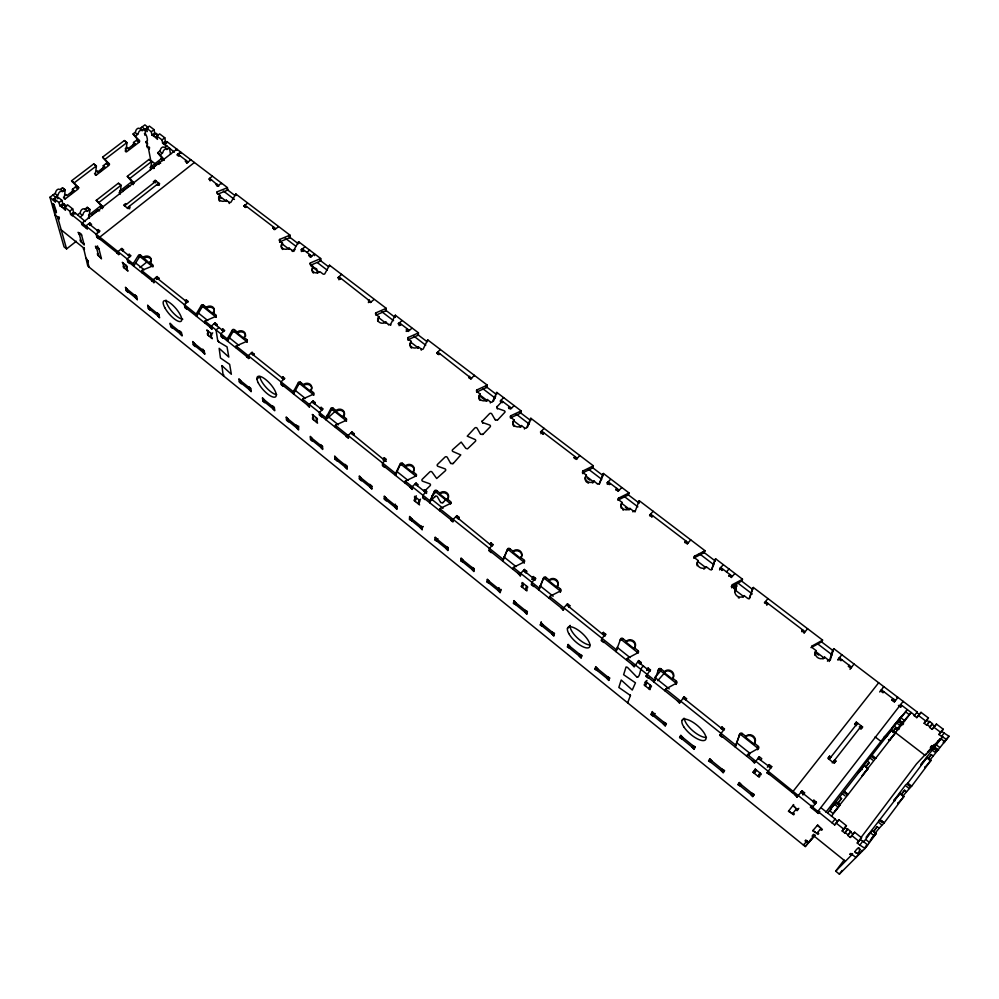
<?xml version="1.0" encoding="UTF-8"?>
<svg xmlns="http://www.w3.org/2000/svg" width="999" height="999" viewBox="0 0 999 999"><rect width="100%" height="100%" fill="white"/><g stroke="black" fill="none" stroke-linecap="round" stroke-linejoin="round"><path stroke-width="1.5" d="M386.176 308.291A1.336 1.099 1.5 0 1 385.876 308.491L375.849 312.874L375.936 315.197L385.851 310.764A1.324 1.099 1.5 0 0 386.151 310.564L386.176 308.291L329.57 265.247A1.311 1.074 -0.7 0 0 329.345 265.509L324.762 273.876A1.324 1.074 -1 0 1 322.889 273.926L320.005 271.728A4.62 3.746 -1.3 0 1 313.474 271.915A4.62 3.746 -1.3 0 1 313.311 266.608L310.439 264.423A1.324 1.074 -1.4 0 1 310.402 262.912L320.392 258.691A1.311 1.061 -1 0 0 320.679 258.504L298.664 241.758A1.311 1.049 -1.7 0 0 298.439 242.008L293.793 250.237A1.311 1.061 -2 0 1 291.933 250.287L289.098 248.114A4.595 3.684 -2.3 0 1 282.605 248.301A4.595 3.684 -2.3 0 1 282.492 243.082L279.67 240.921A1.311 1.049 -2.4 0 1 279.645 239.435L289.623 235.289A1.311 1.049 -2 0 0 289.922 235.102L235.926 194.056A1.299 1.011 -3.5 0 0 235.702 194.293L230.919 202.248A1.299 1.024 -3.8 0 1 229.096 202.285L226.348 200.187A4.533 3.559 -4 0 1 219.93 200.349A4.533 3.559 -4 0 1 219.955 195.305L217.22 193.219A1.299 1.011 -4.1 0 1 217.22 191.783L227.16 187.8M377.809 321.416A4.683 3.884 1.3 0 1 378.896 317.832L378.896 316.708L375.936 314.448A1.336 1.111 1.1 0 1 375.849 312.874M384.59 466.683L384.578 467.357L382.505 465.696L382.53 462.974L386.326 459.353L384.24 457.692L383.279 460.302M384.24 457.692L384.215 459.74L386.301 461.401M385.851 310.764L385.864 308.866M378.896 316.708A4.683 3.884 1.3 0 0 379.195 322.202A4.683 3.884 1.3 0 0 385.814 321.99L385.801 323.127L378.896 317.832M385.364 460.939L350.961 432.804M386.313 500.224L386.313 500.861L384.303 499.238L384.34 496.078L386.338 498.339M388.786 325.012L385.814 321.99M390.671 325.337L390.684 324.575M144.518 133.541C146.541 132.705 148.801 143.219 146.341 141.321M395.092 317.42L395.129 315.522A1.336 1.111 2 0 1 395.342 315.259L418.444 332.829L418.344 335.065A1.336 1.111 2.9 0 1 418.057 335.277L408.042 339.735M395.329 316.021L395.342 315.259M480.569 434.34L477.072 428.171A1.386 1.199 6.3 0 0 474.862 427.972L467.232 436.163L474.9 439.435A1.399 1.211 6.3 0 1 475.387 441.346L467.507 448.876L465.796 448.351L461.176 442.07L452.609 449.675A1.399 1.211 5.1 0 0 453.084 451.598L460.789 454.907L452.984 463.773M398.289 323.876L401.873 320.691M394.867 507.13L396.865 509.378L396.94 506.243L394.917 504.62L395.379 504.17M394.905 505.244L394.917 504.62M405.557 465.809L405.519 466.833L412.862 472.664L412.899 471.653A4.933 4.321 2.2 0 0 412.525 465.546A4.933 4.321 2.2 0 0 405.557 465.809L402.41 463.311A1.411 1.236 1.7 0 0 400.424 463.386L395.766 473.064A1.411 1.236 1.2 0 1 395.529 473.364L395.479 475.387A1.411 1.236 1.2 0 0 395.716 475.099L400.412 463.898M399.125 325.686L399.2 322.689L409.165 330.269M395.729 474.587L395.766 473.064M400.287 325.387L401.173 324.575M406.206 331.443L407.167 328.746L407.093 330.994M402.372 464.847L402.41 463.311M408.079 338.624L408.116 337.512L418.144 333.029A1.336 1.124 2.9 0 0 418.444 332.829M408.254 331.468L411.825 328.259M408.179 340.209L408.204 339.473M412.899 471.653L416.059 474.163A1.411 1.236 2.6 0 1 416.171 475.911L405.606 480.931A1.424 1.249 2 0 0 405.282 481.156L405.219 483.166A1.411 1.249 2 0 1 405.532 482.942L405.582 481.431M409.99 345.342A4.72 3.946 2.8 0 1 411.176 342.507L411.226 341.396L408.216 339.098A1.349 1.124 2.5 0 1 408.116 337.512M412.599 488.923L412.137 489.385L410.052 487.037M418.057 335.277L418.131 333.404M417.582 348.364A4.72 3.946 2.8 0 0 418.206 347.877L418.256 346.765A4.72 3.946 2.8 0 1 411.588 346.978A4.72 3.946 2.8 0 1 411.226 341.396M412.137 489.385L412.25 486.713L416.034 483.029L418.144 484.715L417.195 485.639M411.551 520.591L409.49 519.58L409.627 516.471L411.638 518.743M412.038 520.991L412.125 519.13M421.228 350.187L421.278 349.076L418.256 346.765M418.581 502.747L419.555 504.882L414.335 500.699L414.398 499.4L415.434 500.237M415.522 498.489L414.535 496.341L419.792 500.549L419.717 501.848L418.668 501.011L420.542 499.175M416.034 474.675L415.959 476.186L402.347 465.359A1.411 1.224 1.7 0 0 400.362 465.434M415.934 485.039L416.034 483.029M415.372 501.535L415.584 497.177M418.506 504.045L418.743 499.7M427.485 341.296L427.759 339.91L487.187 385.09L486.925 387.25A1.361 1.161 6.6 0 1 486.638 387.462L476.598 392.108M420.204 527.584L422.202 529.845L422.377 526.76L420.304 525.736M424.85 498.863L424.812 499.525L422.689 497.827L422.839 495.179L426.623 491.471L424.5 489.785L423.551 490.709M424.375 491.783L424.5 489.785M425.199 492.432L425.312 490.434L430.132 485.701A1.411 1.249 3.6 0 0 429.67 483.741L422.702 481.243A1.411 1.249 3.2 0 1 422.24 479.283L429.82 471.89A1.411 1.236 3.7 0 1 432.067 472.09L436.688 478.521L445.392 470.741A1.411 1.236 4.6 0 0 444.917 468.806L437.974 466.333A1.411 1.224 4.2 0 1 437.512 464.398L445.005 457.092A1.399 1.224 4.6 0 1 447.252 457.292L450.749 463.573M426.498 493.469L426.623 491.471M436.725 353.159L440.322 349.463M437.512 354.17L437.649 351.96L471.603 378.596M438.761 354.707L439.647 353.871M439.872 493.094L439.797 494.093L447.252 500.024L447.34 499.038A4.97 4.396 4.6 0 0 446.878 492.819A4.97 4.396 4.6 0 0 439.872 493.094L436.675 490.559A1.424 1.249 4 0 0 434.677 490.634L430.094 500.487A1.424 1.261 3.6 0 1 429.87 500.786L429.732 502.772A1.424 1.261 3.6 0 0 429.957 502.472L434.64 491.133M429.995 501.973L430.094 500.487M435.127 496.74L435.152 496.428A1.361 1.199 4.1 0 1 437.312 496.628L440.684 502.584M436.563 492.057L436.675 490.559M437.087 541.221L434.99 540.172L435.227 537.125L437.237 539.398L437.912 538.711M447.34 499.038L450.549 501.585A1.424 1.261 5.1 0 1 450.686 503.371L440.097 508.479A1.424 1.274 4.5 0 0 439.785 508.716L439.635 510.676A1.424 1.261 4.5 0 1 439.947 510.452L440.059 508.978M442.857 502.772L446.503 498.876M445.854 548.289L447.864 550.561L448.139 547.539L446.016 546.478M450.686 503.371L450.636 503.858A1.424 1.261 5.1 0 0 450.362 503.558L450.499 502.085M456.918 515.634L456.718 517.582L458.878 519.305L459.078 517.345L456.918 515.634L453.159 519.393L452.909 521.99L450.761 520.279L451.523 518.918M468.693 377.51L469.617 376.298L469.405 378.471M470.741 379.083L474.338 375.324L474.263 376.049M458.104 518.618L459.078 517.345M476.648 391.571L476.823 389.96L486.888 385.302A1.361 1.161 6.5 0 0 487.187 385.09M479.982 400.412A4.795 4.083 6.5 0 1 479.957 395.055L480.082 393.981L476.973 391.608A1.374 1.161 6.2 0 1 476.823 389.96M462.962 562.1L460.814 561.013L461.138 558.029L463.161 560.314M223.901 375.025L223.214 375.624L221.878 365.609L231.356 374.263L229.658 364.373L220.442 357.979L219.156 348.314L228.808 357.093L227.048 346.865L218.744 341.908L217.682 340.422L216.034 329.957L218.931 327.485M482.23 421.253L489.535 413.661A1.374 1.186 7 0 1 491.745 413.861L495.242 419.98M486.638 387.462L486.825 385.839M482.717 423.139L482.779 422.602A1.386 1.186 6.7 0 1 482.292 420.729M482.792 434.54L490.134 426.885A1.386 1.186 7 0 0 489.635 425.012L482.779 422.602M486.201 401.336A4.795 4.083 6.5 0 0 487.225 400.599L487.35 399.538A4.795 4.083 6.5 0 1 480.594 399.775A4.795 4.083 6.5 0 1 480.082 393.981M490.334 402.984L490.472 401.923L487.35 399.538M471.828 569.255L473.838 571.54L474.225 568.581L472.052 567.482M496.391 394.305L496.603 392.694A1.374 1.161 7.2 0 1 496.815 392.42L521.078 410.864L520.741 412.987A1.374 1.174 8.6 0 1 520.454 413.199L510.402 417.932M496.603 394.031L496.815 392.42M496.815 407.03L501.436 402.073M497.315 408.891L496.89 406.506M497.44 420.179L504.994 412.125A1.374 1.174 7.7 0 0 504.208 410.739L497.39 408.354M221.678 365.871L222.49 365.934M121.141 185.477L119.917 194.118A1.274 0.699 -52 0 0 120.055 194.368M133.754 134.628L139.648 140.859A1.249 0.699 -53.5 0 1 138.886 142.395L126.885 151.598A1.261 0.712 -53.1 0 1 125.787 151.486L127.01 142.795M509.09 408.716L509.403 406.593L508.516 407.467L510.614 409.066L514.148 405.594M489.972 544.043L490.946 542.757L493.094 544.83M490.671 544.667L490.946 542.757M510.477 417.407L510.714 415.821L520.779 411.076A1.374 1.174 8.6 0 0 521.078 410.864M493.144 544.505L489.398 548.351L489.035 550.874L491.221 552.622L491.308 551.997M492.107 546.103L455.981 516.57M489.148 583.241L486.95 582.117L487.387 579.195L489.41 581.493M513.973 426.423A4.833 4.146 8.6 0 1 513.873 420.966L514.035 419.917L510.876 417.507A1.374 1.186 8.2 0 1 510.714 415.821M150.325 170.404L151.673 161.751L149.688 160.215M520.454 413.199L520.704 411.613M521.341 426.086L521.428 425.562A4.833 4.146 8.6 0 1 514.622 425.811A4.833 4.146 8.6 0 1 514.035 419.917M524.425 429.033L524.6 427.984L521.428 425.562M513.049 551.286L512.887 552.222L520.604 558.366L520.791 557.43A5.07 4.545 10.9 0 0 520.167 550.986A5.07 4.545 10.9 0 0 513.049 551.286L509.74 548.651A1.449 1.299 10.2 0 0 507.717 548.738L503.321 558.978A1.449 1.299 9.8 0 1 503.096 559.29L502.784 561.163A1.449 1.299 9.8 0 0 503.009 560.851L507.654 549.05M498.126 590.484L500.149 592.782L501.086 589.41M498.414 588.748L498.963 587.699M503.059 560.539L503.321 558.978M530.394 420.167L530.656 418.593A1.386 1.186 9.4 0 1 530.869 418.306L593.319 465.784L592.807 467.819A1.399 1.211 13.6 0 1 592.519 468.044L582.442 472.977M530.869 418.306L530.506 420.417A1.374 1.174 9.4 0 0 530.307 420.691M509.478 550.237L509.74 548.651M520.791 557.43L524.113 560.077A1.449 1.299 11.6 0 1 524.288 561.925L513.686 567.257A1.449 1.311 11.1 0 0 513.374 567.494L513.036 569.355A1.449 1.311 11.1 0 1 513.349 569.118L513.623 567.569M540.484 432.217L544.068 428.346M540.921 433.766L541.433 430.981L577.185 458.216L577.035 458.891M542.607 433.828L543.556 432.604L543.231 434.34M518.131 573.438L520.229 575.824L520.704 575.337M520.229 575.824L520.704 573.364L524.425 569.455L526.648 571.228L526.286 573.076L524.063 571.303L524.425 569.455M524.263 562.849A1.449 1.299 11.6 0 0 523.751 561.95L524.05 560.389M515.671 604.645L513.424 603.496L513.961 600.636L515.996 602.934M524.113 562.862L524.288 561.925M525.998 588.848L527.097 589.735L526.86 590.933L521.353 586.525L521.59 585.327L522.689 586.201M522.452 587.4L523.239 583.391M525.661 572.514L526.648 571.228M525.761 590.047L526.56 586.051M524.762 611.987L526.785 614.285L527.385 611.463L525.112 610.289M532.105 579.083L533.341 576.56L535.576 578.346L535.189 580.182L532.966 578.409L533.341 576.56M534.053 586.013L533.591 586.5L531.356 584.715L531.868 582.28L535.576 578.346M549.188 580.019L548.975 580.931L556.843 587.187L557.055 586.276A5.12 4.62 14.6 0 0 556.356 579.707A5.12 4.62 14.6 0 0 549.188 580.019L545.829 577.347A1.461 1.311 13.8 0 0 543.781 577.434L539.485 587.862A1.461 1.324 13.6 0 1 539.26 588.186L538.861 590.009A1.461 1.324 13.6 0 0 539.085 589.685L543.718 577.734M539.148 589.385L539.485 587.862M545.479 578.871L545.829 577.347M574.075 457.804L575.024 456.568L574.562 458.603M576.236 459.453L579.807 455.519L579.645 456.206M541.333 621.865L540.234 625.149L542.532 626.336M542.919 624.662L540.884 622.352M557.055 586.276L560.439 588.96A1.461 1.324 15.3 0 1 560.651 590.846L550.024 596.291A1.474 1.336 15 0 0 549.712 596.54L549.288 598.339A1.461 1.324 15 0 1 549.6 598.089L549.949 596.59M582.517 472.639L582.929 470.954L593.019 466.009A1.399 1.211 13.6 0 0 593.319 465.784M582.892 473.701L583.054 473.026M585.314 480.182A4.933 4.283 13.8 0 1 586.163 476.198L586.401 475.187L583.141 472.689A1.411 1.224 13.3 0 1 582.929 470.954M560.514 591.708A1.461 1.324 15.4 0 0 559.989 590.784L560.364 589.26M560.277 592.357L560.651 590.846M592.519 468.044L592.931 466.346M551.735 633.766L553.771 636.076L554.47 633.316L552.147 632.105M854.857 851.697C859.689 858.428 862.649 840.409 854.857 851.697L856.78 853.246M563.661 609.677L563.199 610.177L561.076 607.767M586.401 475.187A4.933 4.283 13.8 0 0 587.162 481.306A4.933 4.283 13.8 0 0 594.055 481.031L593.793 482.03L586.163 476.198M563.199 610.177L563.811 607.792L567.507 603.796L569.78 605.606L569.305 607.392M597.252 483.866L594.055 481.031M567.032 605.594L567.507 603.796M617.994 500.124L628.071 495.092A1.411 1.224 16.3 0 0 628.359 494.867L628.958 492.894L603.446 473.489A1.411 1.224 14.5 0 0 603.234 473.776L602.797 475.462A1.411 1.211 14.5 0 0 602.709 475.799L599.275 484.253M602.996 475.162L603.446 473.489M568.781 606.905L569.78 605.606M607.105 482.967L610.564 479.383M607.342 484.378L608.066 481.718L619.068 490.097M609.303 484.64L610.164 483.728M569.73 648.289L567.395 647.065L568.144 644.343L570.192 646.665M615.896 489.672L616.858 488.424L616.296 490.409M618.106 491.346L621.553 487.749M618.081 499.8L618.556 498.164L628.658 493.119A1.424 1.224 16.3 0 0 628.958 492.894M620.791 505.706A4.983 4.346 16.6 0 1 621.828 503.446L622.115 502.46L618.793 499.925A1.424 1.236 16.1 0 1 618.556 498.164M579.058 655.819L581.093 658.141L581.905 655.444L579.545 654.208M628.071 495.092L628.571 493.444M829.232 661.5L832.504 650.674A1.523 1.311 31.9 0 1 832.691 650.349L833.815 648.651L917.157 712.012L914.26 715.734L916.782 717.644L921.041 712.362L928.421 717.969L924.137 723.251L926.66 725.174L929.569 721.453L932.504 723.688L929.594 727.409L932.129 729.345L936.45 724.063L943.256 729.245L938.923 734.515L946.627 739.51L943.556 742.732M628.97 509.927A4.983 4.346 16.6 0 0 629.595 509.378L629.894 508.404A4.983 4.346 16.6 0 1 622.951 508.691A4.983 4.346 16.6 0 1 622.115 502.46M632.929 511.925L633.229 510.951L629.894 508.404M634.914 511.85L635.114 511.201M693.793 558.041L703.883 552.797A1.449 1.261 22.3 0 0 704.183 552.559L704.969 550.686L639.248 500.711L638.536 502.659A1.424 1.236 17.3 0 0 638.436 502.984M938.073 741.083L940.096 738.81M602.372 633.703L603.384 632.404L605.694 634.24L605.119 635.976L602.822 634.14L603.384 632.404M604.033 641.945L603.571 642.457L601.273 640.621L602.01 638.324L605.694 634.24M739.822 733.953L735.401 746.603A1.573 1.411 35.4 0 1 735.189 746.952L740.059 733.566A1.573 1.399 34.7 0 1 742.17 733.466L745.853 736.388A5.507 4.92 35.4 0 1 753.271 736.013A5.507 4.92 35.4 0 1 754.47 743.244L753.995 743.993L745.391 737.15L745.853 736.388M604.582 635.839L566.583 604.795M597.277 670.541L594.892 669.28L595.766 666.62L597.814 668.943M649.575 515.322L653.134 511.276M649.899 516.008L650.549 514.073L688.186 542.719L687.936 543.356M651.81 517.032L652.684 516.096M749.163 598.701L752.235 589.585A1.474 1.286 26.2 0 1 752.422 589.273L753.333 587.462L822.577 640.109L821.49 641.82A1.511 1.311 31 0 1 821.203 642.07L811.088 647.652M753.333 587.462A1.486 1.286 26.2 0 0 753.146 587.774L749.625 598.214A1.486 1.299 26.4 0 1 747.602 598.301L744.08 595.616A5.182 4.52 25.8 0 1 737 595.941A5.182 4.52 25.8 0 1 735.901 589.36L732.392 586.688A1.474 1.286 25.2 0 1 732.08 584.815L742.207 579.457A1.474 1.274 25.2 0 0 742.494 579.22L715.621 558.791A1.461 1.274 23.3 0 0 715.434 559.103L711.8 569.343A1.461 1.274 23.4 0 1 709.789 569.43L706.33 566.783A5.12 4.471 22.8 0 1 699.3 567.095A5.12 4.471 22.8 0 1 698.289 560.639L694.842 558.004A1.461 1.274 22.2 0 1 694.555 556.168L704.67 550.924A1.449 1.261 22.3 0 0 704.969 550.686M616.171 650.948L616.67 649.525A1.498 1.361 22.5 0 1 616.458 649.862L615.859 651.56A1.498 1.361 22.6 0 0 616.071 651.223L620.766 638.673A1.498 1.361 22.4 0 1 622.839 638.573L626.323 641.346A5.245 4.758 23.2 0 1 633.591 641.008A5.245 4.758 23.2 0 1 634.477 647.839L634.165 648.688L626.011 642.207L626.323 641.346M606.73 678.171L608.778 680.481L609.702 677.871L607.28 676.598M620.666 638.96L620.154 640.396A1.498 1.349 22.4 0 1 622.227 640.297L637.337 652.322A1.498 1.361 24.1 0 1 637.899 653.284M622.327 640.009L622.839 638.573M712.811 566.058L711.675 569.642M713.711 563.511L714.622 560.963A1.461 1.261 23.3 0 1 714.809 560.651L715.621 558.791M626.673 660.202L627.297 658.516A1.511 1.374 24 0 1 627.609 658.254L638.249 652.584A1.511 1.361 24.1 0 0 637.986 650.624L634.477 647.839M626.985 659.939L627.497 658.541M632.042 664.497L634.165 666.92L638.686 660.551L641.033 662.424L640.371 664.098L638.036 662.225L638.686 660.551M637.337 652.322L637.874 650.898M635.089 511.588L639.048 501.011A1.424 1.236 17.3 0 1 639.248 500.711M684.927 542.257L685.901 540.996L685.164 542.882M640.009 663.736L641.033 662.424M687.2 543.993L690.746 539.872M627.634 702.834L630.444 695.479L618.843 687.449L621.191 680.007L632.267 690.047L635.464 682.829L623.613 674.7L626.061 666.97L627.422 667.344L636.475 676.685C640.834 678.771 639.16 667.195 643.643 666.271M603.234 473.776L599.313 483.466A1.411 1.224 14.4 0 1 597.34 483.541M646.615 670.479L648.089 668.044L650.449 669.929L649.887 671.316M647.414 669.717L648.089 668.044M693.918 557.729L694.555 556.168M648.713 677.672L648.264 678.184L645.903 676.311L650.449 669.929M646.353 683.416L645.192 682.479L645.629 681.405L651.485 686.088L651.036 687.162L649.862 686.226M645.317 685.926L646.803 682.342M697.202 565.784A5.107 4.458 22.8 0 1 697.901 561.563L698.289 560.639M703.883 552.797L704.545 551.236M648.813 688.723L650.312 685.152M658.691 669.218L658.104 670.604A1.511 1.374 26.7 0 1 660.189 670.491L675.561 682.729A1.523 1.374 28.4 0 1 676.136 683.703M654.245 681.368L654.82 679.994A1.523 1.386 26.9 0 1 654.607 680.344L653.92 681.98A1.523 1.386 27 0 0 654.12 681.643L658.803 668.93A1.523 1.374 26.6 0 1 660.888 668.831L664.447 671.653A5.32 4.808 27.4 0 1 671.753 671.303A5.32 4.808 27.4 0 1 672.739 678.259L672.377 679.083L664.085 672.489L664.447 671.653M660.302 670.217L660.888 668.831M706.33 566.783L705.943 567.707L697.901 561.563M530.656 418.593L526.548 427.909A1.386 1.186 9.1 0 1 524.6 427.984M527.372 427.347L529.72 422.028M653.683 715.883L653.246 716.395L650.973 714.56L652.522 711.538M654.807 713.386L654.145 714.397L654.807 713.636M672.739 678.259L676.311 681.093A1.523 1.374 28.3 0 1 676.598 683.091L665.946 688.885A1.523 1.386 28.4 0 0 665.634 689.148L664.909 690.771A1.523 1.386 28.5 0 1 665.222 690.509L665.834 689.16M719.692 568.743L723.076 564.947M719.58 569.929L720.679 567.469L732.267 576.298M722.002 570.504L722.851 569.542M675.561 682.729L676.186 681.368M496.603 392.694L492.407 401.848A1.374 1.174 7 0 1 490.472 401.923M493.331 401.373L495.729 396.153M675.973 684.452L676.598 683.091M728.958 575.799L729.944 574.525L729.095 576.361M731.28 577.572L734.64 573.751M663.174 723.726L665.222 726.061L666.395 723.601L663.86 722.24M685.764 700.299L686.538 698.701L684.14 696.79L679.495 703.159L677.359 700.724M731.817 587.899L732.255 586.987M752.259 594.005L737.437 582.717L734.165 588.673L736.688 585.776M684.14 696.79L683.366 698.401L683.965 698.875M734.652 591.745A5.182 4.52 25.8 0 1 735.464 590.272L735.901 589.36M731.218 586.638L741.32 581.281L742.057 579.757M742.494 579.22L741.608 581.043A1.474 1.274 25.2 0 1 741.32 581.281M685.501 700.024L686.538 698.701M743.031 597.09A5.182 4.52 25.8 0 0 743.643 596.515L744.08 595.616M753.146 587.774L752.384 589.285L741.208 580.731M682.117 739.023L679.57 737.649L680.806 735.214L682.866 737.574M395.129 315.522L390.684 324.2A1.336 1.111 1.6 0 1 388.798 324.263M331.056 408.541L331.131 410.327L326.311 419.63A1.386 1.186 -2.5 0 1 326.086 419.917L325.974 417.794A1.399 1.199 -2.4 0 0 326.211 417.507L331.031 408.191A1.386 1.186 -2 0 1 332.992 408.116L336.026 410.527A4.87 4.171 -1.6 0 1 342.907 410.289A4.87 4.171 -1.6 0 1 343.132 416.171L343.169 417.232L336.076 411.6L336.026 410.527M764.435 602.834L767.969 598.576M298.501 382.654L298.651 384.465L293.756 393.606A1.386 1.174 -3.8 0 1 293.531 393.881L293.344 391.72A1.386 1.174 -3.8 0 0 293.569 391.433L298.476 382.292A1.374 1.161 -3.3 0 1 300.424 382.217L303.409 384.59A4.833 4.096 -3 0 1 310.239 384.365A4.833 4.096 -3 0 1 310.389 390.147L310.464 391.233L303.496 385.689L303.409 384.59M766.795 604.632L767.794 603.346L766.845 605.119M691.945 746.952L694.005 749.312L695.304 746.915L692.719 745.516M720.966 728.321L722.002 726.985L724.45 728.92L723.713 730.207M722.002 726.985L721.128 728.521L721.74 729.008M232.517 330.145L232.779 332.03L227.747 340.846A1.361 1.124 -6 0 1 227.51 341.109L227.185 338.861A1.361 1.124 -6 0 0 227.422 338.599L232.467 329.77A1.361 1.124 -5.5 0 1 234.39 329.707L237.275 332.005A4.77 3.946 -5.3 0 1 244.006 331.805A4.77 3.946 -5.3 0 1 244.031 337.375L244.181 338.511L237.425 333.142L237.275 332.005M722.564 736.7L722.115 737.25L719.68 735.301L724.45 728.92M711.151 762.462L708.541 761.038L709.902 758.691L711.975 761.051M201.536 305.507L201.86 307.417L196.753 316.071A1.361 1.111 -6.8 0 1 196.516 316.333L196.129 314.048A1.361 1.111 -6.8 0 0 196.366 313.786L201.473 305.12A1.349 1.099 -6.4 0 1 203.384 305.057L206.231 307.317A4.745 3.871 -6.2 0 1 212.912 307.118A4.745 3.871 -6.2 0 1 212.874 312.612L213.049 313.748L206.418 308.466L206.231 307.317M801.673 631.206L802.684 629.907L801.648 631.643M741.483 734.615L742.17 733.466M804.07 633.041L807.592 628.721M721.103 770.504L723.176 772.851L724.6 770.541L721.952 769.105M138.724 255.694L139.111 257.467L133.891 265.821A1.336 1.061 -8.2 0 1 133.654 266.071L133.117 263.724A1.349 1.074 -8.1 0 0 133.354 263.461L138.599 255.107A1.336 1.061 -7.8 0 1 140.484 255.045L149.912 263.536A4.683 3.734 -7.6 0 0 150.087 258.242A4.683 3.734 -7.6 0 0 143.494 258.416M811.363 647.227L812.162 645.953L822.289 640.359A1.523 1.311 31 0 0 822.577 640.109M847.164 793.718L844.292 791.445L848.151 794.442L868.094 768.493L864.285 765.521L830.519 808.865L836.3 801.835L840.134 804.869L831.493 816.108M747.627 754.682L746.603 756.081A1.573 1.411 36.6 0 1 746.915 755.806L749.575 754.295M821.203 642.07L822.015 640.784M814.859 655.332A5.345 4.62 31.8 0 1 815.621 651.51L816.158 650.661L812.537 647.889A1.523 1.311 31.2 0 1 812.162 645.953M757.816 748.701A1.573 1.411 36.2 0 0 757.205 747.689L757.929 746.565M758.278 748.638L758.516 748.263A1.573 1.411 36.1 0 0 758.179 746.178L754.47 743.244M752.284 760.614L754.432 763.086L759.29 756.705L761.775 758.691L760.888 759.789M823.101 658.865A5.345 4.62 31.8 0 0 824.1 657.991L824.65 657.142L828.296 659.939A1.536 1.324 32.2 0 0 830.344 659.839L833.628 648.988A1.523 1.311 31.9 0 1 833.815 648.651M758.079 758.303L770.841 767.731M759.29 756.705L758.316 758.191L759.964 759.502M740.571 786.213L737.899 784.752L739.385 782.479L741.47 784.852M758.566 775.274L759.789 776.26L759.153 777.197L753.034 772.302L753.671 771.34L754.894 772.327M827.459 661.188L828.296 659.939M754.257 773.276L756.38 770.092M757.916 776.223L760.077 773.051M767.344 767.207L769.23 764.635L771.727 766.62L770.716 768.081M750.661 794.355L752.734 796.715L754.282 794.492L751.585 793.019M769.655 774.5L766.832 772.989L771.727 766.62M850.012 669.342L851.573 667.132L839.347 657.829L837.836 660.064L839.872 657.454M873.638 835.189L874.113 834.527M898.188 802.871L897.726 803.533L903.945 796.49L900.074 793.468L893.855 800.624L905.556 784.977L907.879 783.079L927.147 757.429L930.981 760.389L911.712 786.113L907.779 783.166M925.111 766.957L924.637 767.669L930.981 760.389M938.923 734.515L941.358 731.28L949.05 736.263L929.37 760.788M844.055 860.077L835.688 871.178L839.372 874.15L865.034 848.438L876.21 833.503L872.327 830.419L863.748 841.832M864.797 847.801L866.52 845.791L865.646 846.952M943.58 742.931L944.392 741.857M881.205 820.616L884.215 822.826L903.945 796.49M852.584 853.596L851.298 855.306L850.024 854.295L850.461 853.72M935.052 744.18L931.855 748.426L938.136 740.883M934.003 746.141L934.802 745.079M820.841 807.617L835.127 819.005L832.092 822.889L834.664 824.949L838.898 819.704L846.428 825.711L842.169 830.943L844.742 833.004L847.776 829.095L850.773 831.493L847.739 835.389L850.311 837.449L854.607 832.229L861.55 837.761L857.242 842.994L859.839 845.067L862.874 841.146L867.644 844.954L864.597 848.001M941.47 736.45L944.38 732.717M935.988 744.879L935.738 744.093L942.794 736.588L920.853 764.647L927.147 757.429M938.823 741.021L940.446 738.873M839.372 874.15L842.157 870.454M872.289 830.456L866.195 837.424L900.074 793.468M873.813 831.305L877.234 826.747L879.157 828.271L884.115 822.914M901.285 794.68L904.632 790.234L906.543 791.72L911.637 786.163M928.096 758.953L931.355 754.607L933.266 756.068M858.516 854.108L855.943 857.554L850.848 853.458L850.024 854.295M859.34 853.283L860.201 852.135M861.288 851.323L862.149 850.174M871.453 838.561L873.163 836.263M860.763 837.899L916.47 763.935L924.724 755.144M857.242 842.994L861.55 837.761M894.542 731.917L925.086 755.394L931.73 748.338L930.481 747.389L931.817 745.616M930.481 747.389L931.805 745.878M925.086 755.394L926.273 753.82M932.129 729.345L936.45 724.063M850.311 837.449L854.607 832.229M844.742 833.004L847.776 829.095M929.594 727.409L932.504 723.688M847.739 835.389L850.773 831.493M874.662 833.778L879.157 828.271M834.814 811.225L834.252 812L840.134 804.869M924.137 723.251L928.421 717.969M842.169 830.943L846.428 825.711M926.66 725.174L929.569 721.453M792.182 792.507L878.67 682.754M899.512 718.93L907.379 709.627L899.237 720.179L903.046 723.039L911.15 712.499L909.065 714.922M916.782 717.644L921.041 712.362M834.664 824.949L838.898 819.704M814.972 835.226L813.548 837.087L812.312 836.088L813.735 834.24M837.237 804.095L841.558 798.488L839.659 796.99M865.821 766.982L869.18 762.599L867.307 761.138L861.076 769.143L862.349 769.53M892.856 731.867L896.14 727.597L894.267 726.161L885.539 737.512L891.583 730.107L895.366 733.016L862.112 775.761L868.094 768.493M83.666 248.414L87.812 266.084L805.269 846.565L810.951 839.185M812.949 837.249L808.828 842.482L805.781 840.022L805.069 840.846L806.293 841.832L806.717 841.283M896.553 729.67L901.485 723.788L902.721 724.737L903.583 723.726M835.751 810.014L848.151 794.442M903.046 723.039L889.335 740.334L895.341 733.054M797.502 796.603L797.065 797.165L794.904 794.692M825.898 812.199L884.752 736.488M883.928 737.449L892.881 726.86M892.045 727.846L896.091 722.702M897.839 720.991L901.498 716.295L895.666 723.201M861.4 768.793L858.341 772.801L864.285 765.521M867.307 761.138L891.583 730.107M894.267 726.161L899.175 720.254M827.659 813.049L836.3 801.835M804.095 844.28L803.458 845.092L807.005 841.008M811.962 805.269L810.489 807.155L818.331 813.411L819.792 811.525M898.438 705.394L900.623 707.067L901.036 706.543M837.162 804.008L841.558 798.488M902.659 796.44L906.543 791.72M797.065 797.165L802.06 790.796L804.582 792.819L803.696 793.943M894.305 699.45L892.944 701.211L893.805 700.149L895.479 700.561L881.368 689.822L879.694 691.97M815.284 803.633L812.749 801.61L813.885 800.224L816.42 802.247L811.762 808.166M894.18 702.16L897.939 697.402L896.565 697.227M802.06 790.796L800.961 792.207L803.483 794.217M829.62 756.143L828.458 757.617L829.719 758.603L830.868 757.13L829.62 756.143L827.896 758.341L834.177 763.286L835.901 761.076L834.652 760.089L833.478 761.563L834.739 762.549L835.901 761.076M855.119 723.688L856.318 722.14L862.574 726.972L860.888 729.12L859.639 728.159M883.416 687.225L883.84 686.688L880.544 690.871L883.029 692.769L883.853 691.72M812.999 801.36L813.885 800.224M855.956 725.162L857.567 723.101L829.145 759.327M832.229 762.861L834.302 760.326M832.929 762.287L861.325 725.998L859.689 728.059M795.828 809.552L797.065 810.551L798.8 808.328M856.318 722.14L854.632 724.287L856.58 725.649M793.681 804.557L792.806 805.669L797.776 809.652L797.065 810.551M802.871 794.992L804.582 792.819M892.719 731.855L896.14 727.597M866.033 766.52L869.18 762.599M873.738 830.956L877.234 826.747M791.183 812.861L788.386 811.325L793.156 805.219L795.291 807.654M901.385 794.13L904.632 790.234M792.419 813.848L796.54 808.653M862.574 726.972L861.35 728.508L859.265 726.897M854.058 664.035L850.736 668.169L848.288 666.296L849.125 665.272M768.343 765.734L769.23 764.635M841.795 659.69L840.958 660.714L838.523 658.853L841.845 654.757M753.034 772.302L755.431 769.155M891.695 700.262L892.981 698.663L892.157 699.725L894.654 701.623M928.87 757.554L931.355 754.607M810.489 807.155L811.25 806.23L812.512 807.254M816.42 802.247L815.159 803.845L813.885 802.834M902.709 701.897L903.146 701.36L817.819 811.488L819.093 812.512L818.331 813.411M900.623 707.067L901.498 706.018L900.249 705.057L900.686 704.532L914.709 715.209L914.26 715.734M817.057 812.399L818.206 811.026M682.08 720.404L683.865 718.306M893.268 726.31L899.075 719.442M908.091 716.071L901.548 723.825M898.576 729.557L899.425 728.571L898.201 727.634M917.157 712.012L916.707 712.537L919.217 714.447M654.944 677.497L661.051 670.466M733.341 587.375L737.412 582.692M736.95 586.001L734.427 588.898L735.589 589.785L736.163 588.586L733.853 586.825M657.742 680.706L664.847 672.527M875.936 758.303L872.164 755.319M812.312 836.088L813.049 835.239L845.404 861.3M815.509 832.417L812.649 830.843L817.744 824.924L819.879 827.384M645.192 682.479L646.99 680.406M811.375 839.185L814.884 835.164M805.269 846.565L813.548 837.087M816.745 833.416L821.141 828.396M870.154 840.421L872.127 838.173M874.088 835.926L876.21 833.503M726.473 571.878L729.02 568.968M899.912 793.643L902.809 795.916M835.127 819.005L837.299 821.503M832.092 822.889L747.552 754.595A1.586 1.424 36.5 0 1 747.864 754.32L758.516 748.263M567.469 628.371L570.179 625.399A14.573 5.37 42.5 0 0 576.573 637.137A14.573 5.37 42.5 0 0 589.76 644.967M941.358 731.28L943.256 729.245M927.459 752.235L933.815 744.917M521.353 586.525L523.189 584.59M532.03 579.383L532.966 578.409M943.256 742.357L949.05 736.263M935.601 751.298L936.525 750.336M938.561 750.261L934.752 747.302M862.874 841.146L859.864 839.51M859.839 845.067L865.034 848.438M835.688 871.178L852.11 854.482M880.294 819.792L884.215 822.826M450.761 520.279L452.322 518.706M423.264 526.473L422.352 527.385L409.602 517.095M432.092 495.766L435.414 492.495M431.518 500.012L435.152 496.428M414.473 497.652L416.346 495.816M414.335 500.699L416.196 498.876M503.121 401.81L502.235 402.684L500.149 401.086L503.683 397.639M337.262 460.452L334.852 459.303L336.376 457.879M346.84 435.264L346.141 436.625L348.663 437.812M348.189 438.261L348.102 435.477L351.923 431.918L353.971 433.554L353.022 434.79M327.709 418.144L335.676 410.826M320.167 408.579L321.104 407.355L323.127 408.966L319.305 412.462L319.468 415.297L321.965 416.471M296.553 427.772L298.526 429.982L298.713 426.211M307.38 404.957L309.428 407.267L309.228 404.42L313.062 400.936L315.072 402.535L314.136 403.771M281.918 378.059L282.842 376.835L284.815 378.421L280.969 381.843L281.256 384.74L283.229 386.326L283.167 385.602M370.342 302.572L373.938 299.563M368.394 302.61L369.28 299.9L369.293 302.185M256.968 379.021L259.802 376.523A13.499 4.62 47.9 0 0 266.471 387.799A13.499 4.62 47.9 0 0 276.76 394.68M249.101 358.229L246.678 357.093L247.153 356.668M254.083 354.245L252.085 352.322L248.239 355.681L248.614 358.641M337.937 277.884L341.533 274.35M254.033 353.883L253.122 355.095M339.86 279.358L340.771 278.571M221.865 330.157L222.777 328.958L224.688 330.482L220.829 333.791L221.291 336.8L223.202 338.324L223.089 337.575M310.789 257.218L314.398 253.721L314.498 255.607M203.184 349.4L202.485 350L202.36 349.288L204.196 350.774L204.807 354.308L202.859 352.123M306.93 252.422L309.64 250.1M212.725 332.854L210.814 334.49L211.751 335.252L211.513 333.753L206.781 329.97L207.979 332.217M308.891 255.769L309.777 254.595L309.915 256.955M217.083 324.75L215.11 322.852L211.251 326.136L211.738 329.158L212.213 328.746M301.411 251.561L301.273 249.588L304.932 246.978M217.033 324.375L216.121 325.574M303.197 251.423L304.108 250.649M292.707 251.486L295.092 249.475M187.387 307.842L186.651 308.454L187.275 308.803M188.299 301.798L186.338 299.912L185.377 300.711L185.727 302.635M272.777 228.247L273.651 227.098L273.876 229.483M188.224 301.411L184.353 304.645L184.915 307.704L186.801 309.215M274.65 229.67L278.309 226.835M637.861 677.072L636.925 676.997M151.811 280.594L154.308 282.455M159.003 278.434L157.068 276.561L153.172 279.745L153.821 282.854M243.744 206.131L247.415 203.346M151.973 281.381L153.596 280.057M158.916 278.047L157.542 278.908L157.068 276.561M245.592 207.53L246.503 206.781M139.922 267.607L147.178 261.738M130.17 262.125L129.433 262.712L130.107 263.099M128.159 255.082L129.133 254.295L130.969 255.756L127.073 258.891L127.797 262.038L129.62 263.499M122.69 250.712L123.664 249.937L121.841 248.476L117.944 251.586L119.168 254.37M211.463 179.733L210.539 180.469L208.741 179.096L212.4 176.161M118.681 254.757L117.358 252.922M96.741 248.501L95.854 247.789L97.765 246.278M86.289 258.254L88.374 261.863L87.987 260.801M99.188 237.362L98.451 237.949L99.138 238.361M83.192 248.788L84.54 249.113M194.405 162.487L99.813 237.113L100.412 239.498M97.303 246.179L96.341 246.94L98.639 255.969M98.651 238.736L96.866 237.3L96.054 234.103L99.962 231.031L98.164 229.595L97.178 230.369L97.79 232.767M127.223 207.929L158.766 183.129L159.178 185.315M187.113 163.162L190.684 159.653L190.809 160.477M84.066 249.488L84.128 247.577M55.519 197.14L57.592 195.567A1.299 0.749 -50.8 0 0 58.354 194.318A2.585 1.498 -50.9 0 1 59.603 192.058A2.585 1.498 -50.9 0 1 61.638 191.284L62.225 191.608A1.286 0.749 -51 0 0 63.099 191.346L65.147 189.785L62.512 187.687L60.464 189.248A1.286 0.749 -51 0 1 59.59 189.523L59.003 189.186A2.585 1.498 -50.9 0 0 56.968 189.947A2.585 1.498 -50.9 0 0 55.719 192.208A1.299 0.749 -50.8 0 1 54.945 193.456L49.95 197.278L64.048 246.853L66.583 248.901L76.361 241.221M156.893 184.603L157.792 185.302L159.665 183.828L155.182 180.369L153.309 181.843L154.208 182.53M124.538 205.819L156.081 181.056M90.597 225.112L91.571 224.35L89.785 222.927L85.877 225.974L86.501 228.384M86.576 226.398L87.4 229.108L81.893 224.7L81.468 223.089L82.855 223.426M179.308 155.27L178.421 154.595M180.257 153.159L180.582 151.973L176.91 154.845L178.684 156.194L179.608 155.482M88.524 215.372L99.875 206.543A1.286 0.712 -51.4 0 0 100.637 204.982L96.341 200.562A1.286 0.724 -51.4 0 1 96.241 200.362L118.456 183.129L121.129 185.215L98.913 202.472L96.241 200.362M119.618 191.171L130.619 182.592A1.274 0.699 -52.4 0 0 131.393 181.056L127.348 176.511M149.962 167.532L160.752 159.141A1.261 0.687 -53.4 0 0 161.513 157.605L157.717 152.959L159.703 154.483M91.596 215.06L98.327 209.827L99.65 210.876M122.727 191.458A4.458 2.448 -52.2 0 1 122.552 190.946L129.133 185.814L129.795 186.338M153.796 168.531A4.408 2.398 -53.2 0 1 152.859 167.32L159.316 162.3L160.627 163.312M176.561 150.35L176.873 149.163L82.155 223.002L82.78 225.412M77.647 214.785L79.708 213.187A1.299 0.737 -50.8 0 0 80.482 211.938A2.597 1.461 -50.9 0 1 81.756 209.665A2.597 1.461 -50.9 0 1 83.779 208.866L84.353 209.191A1.299 0.724 -51 0 0 85.215 208.916L87.263 207.33L89.935 209.453A1.299 0.724 -51.1 0 1 89.947 209.715L88.874 218.319L88.212 217.794M166.746 145.679L164.798 147.19A1.261 0.687 -53.7 0 1 163.836 147.303A2.535 1.386 -53.6 0 0 162.175 147.352A2.535 1.386 -53.6 0 0 160.527 149.363L160.265 150.325A1.261 0.699 -53.6 0 1 159.578 151.236L157.63 152.747L160.29 154.783L162.238 153.272A1.274 0.687 -53.6 0 0 162.912 152.36L163.187 151.398A2.535 1.374 -53.6 0 1 164.835 149.375A2.535 1.374 -53.6 0 1 166.483 149.338A1.261 0.687 -53.7 0 0 167.457 149.213L169.393 147.702L170.529 154.321M80.32 216.92L82.38 215.322A1.299 0.737 -50.8 0 0 83.154 214.061A2.597 1.461 -50.9 0 1 84.428 211.8A2.597 1.461 -50.9 0 1 86.451 210.989L87.025 211.313A1.299 0.724 -51 0 0 87.887 211.039L89.935 209.453M84.391 220.804L85.29 221.516L75.125 212.775L72.19 215.047L72.415 215.859L70.642 214.435L73.564 212.163L72.702 208.916L67.52 204.783L64.573 207.043L65.459 210.302L61.426 206.443L64.361 204.183L66.633 206.631M166.683 142.832L164.385 144.618L162.625 143.269L165.372 141.134L164.785 137.787L159.64 133.878L156.88 136.001L157.48 139.361L153.534 135.627L156.294 133.504L158.366 135.265M164.385 144.618L164.236 143.781L166.995 141.646L227.46 187.612L227.772 190.06M74.85 213.961L75.125 212.775M59.303 218.731L58.866 217.145M149.388 147.84L148.489 148.539L149.35 149.201L149.488 147.215M59.403 217.295L57.967 218.406L58.829 219.093M70.642 214.435L69.755 211.189L72.702 208.916M162.625 143.269L162.025 139.922L164.785 137.787M62.138 206.88L59.878 205.844L62.812 203.584L61.913 200.324L57.193 196.553L54.246 198.801L55.657 201.698M154.146 136.114L151.935 135.127L154.695 133.017L154.083 129.645L149.388 126.086L146.616 128.197L147.253 131.568L142.145 126.948M64.086 205.369L64.361 204.183M145.717 141.771L147.452 143.082L146.541 143.794L146.229 142.145M55.632 214.173L54.908 214.735L58.379 217.52M63.474 208.079L66.409 205.819M155.569 137.188L158.329 135.052M55.17 202.073L53.896 200.287M145.504 130.232L147.802 128.471M71.965 192.07A4.471 2.572 -51.1 0 0 72.415 189.31L75.3 187.1A1.274 0.737 -51.3 0 0 76.049 185.552L71.616 181.031L73.589 182.592M102.373 169.181A4.421 2.522 -52.2 0 0 103.284 165.672L106.106 163.511A1.261 0.724 -52.4 0 0 106.856 161.975L102.672 157.343M125.2 148.876L127.06 147.465A4.383 2.473 -53.3 0 0 129.608 148.601M132.58 146.016A4.383 2.473 -53.3 0 0 133.529 142.507L136.289 140.397A1.249 0.699 -53.5 0 0 137.038 138.861L133.104 134.128M72.415 189.31L73.726 190.347L66.995 195.504L65.684 194.468A4.471 2.572 -51.1 0 0 66.234 195.354M98.189 172.253A4.433 2.522 -52.2 0 1 97.989 171.741L104.595 166.683L103.284 165.672M127.06 147.465L128.359 148.464L134.828 143.506L133.529 142.507M59.878 205.844L58.978 202.572L61.913 200.324M151.935 135.127L151.311 131.768L154.083 129.645M63.199 188.474L65.172 190.047L64.223 198.701A1.286 0.737 -50.9 0 0 65.41 198.764L77.91 189.173A1.274 0.737 -51.3 0 0 78.659 187.625L74.251 183.117M94.443 164.635L96.416 166.171L95.317 174.85A1.274 0.724 -52 0 0 96.466 174.937L108.716 165.547A1.261 0.712 -52.4 0 0 109.465 163.998L102.585 157.13L124.376 140.497L126.998 142.52L105.207 159.178M144.905 135.24L144.593 133.566L145.504 132.867L144.768 128.946L142.82 130.432A1.261 0.712 -53.8 0 1 141.846 130.544A2.522 1.424 -53.7 0 0 140.16 130.557A2.522 1.424 -53.7 0 0 138.524 132.555L138.262 133.529A1.261 0.712 -53.7 0 1 137.587 134.428L135.639 135.926L133.017 133.916L134.965 132.43A1.261 0.712 -53.7 0 0 135.639 131.518L135.901 130.557A2.51 1.424 -53.7 0 1 137.537 128.559A2.51 1.424 -53.7 0 1 139.223 128.534A1.261 0.712 -53.8 0 0 140.197 128.434L144.905 124.85L148.152 127.497M53.409 200.662L53.172 199.85L56.106 197.602L52.885 195.03M145.342 129.395L148.102 127.285M939.634 739.947L940.546 740.047M212.874 312.612L215.734 314.885A1.361 1.111 -6.1 0 1 215.722 316.458L205.27 320.904A1.361 1.111 -6.5 0 0 204.945 321.104L205.332 323.376M320.679 258.504L320.804 260.851A1.311 1.061 -1.1 0 1 320.504 261.039L310.539 265.259L310.402 262.912M289.922 235.102L290.097 237.487A1.299 1.049 -2.1 0 1 289.81 237.675L279.857 241.82A1.311 1.049 -2.4 0 0 279.583 242.145M143.232 257.243A4.683 3.734 -7.6 0 1 149.838 257.055A4.683 3.734 -7.6 0 1 149.675 262.35L152.435 264.548A1.336 1.074 -7.5 0 1 152.385 266.071L141.983 270.342A1.349 1.074 -7.9 0 0 141.658 270.542L142.17 272.889M217.557 194.231L227.472 190.247L227.235 188.411M310.914 265.946L316.671 268.893L317.457 272.889M154.695 133.017L156.443 134.353L156.294 133.504M165.372 141.134L167.145 142.482L166.995 141.646M176.136 149.313L177.023 149.987M180.719 152.797L181.606 153.484M926.572 720.042L929.107 721.965M932.042 724.2L934.564 726.123M146.616 128.197L151.311 131.768M156.88 136.001L162.025 139.922M918.593 715.571L925.973 721.191M934.003 727.297L940.821 732.479M227.297 189.698L234.69 195.329M288.736 236.451L298.364 243.768M320.092 260.314L328.671 266.833M385.477 310.052L395.055 317.345M418.643 335.289L427.172 341.783M485.751 386.351L496.528 394.555M519.58 412.1L530.569 420.454M592.307 467.432L603.121 475.661M628.196 494.742L639.223 503.134M703.159 551.785L715.259 560.988M821.153 641.57L833.378 650.861M164.236 143.781L174.263 152.135L173.376 151.461M187.924 161.813L177.822 154.121L177.959 154.957M275.524 228.521L244.618 204.982L244.855 207.13M311.676 256.044L302.185 248.813L302.322 250.911M501.036 400.224L511.5 408.191M765.434 601.548L805.082 631.743M927.122 724.662L930.069 726.897M187.013 162.537L185.227 161.176L186.139 160.452L186.538 162.937M243.694 205.719L245.542 207.13M272.739 227.847L274.613 229.27M301.273 249.588L303.172 251.024M308.866 255.369L310.776 256.818M337.924 277.497L339.847 278.971M368.381 300.699L370.342 302.197M398.301 323.501L400.287 325.012M406.268 329.57L408.266 331.094M436.75 352.797L438.786 354.333M468.731 377.147L470.779 378.721M540.546 431.868L542.682 433.491M574.15 457.467L576.311 459.103M607.192 482.629L609.39 484.303M615.996 489.335L618.194 491.021M649.687 514.997L651.922 516.708M685.052 541.945L687.324 543.681M719.829 568.443L722.14 570.204M729.095 575.499L731.418 577.272M764.585 602.534L766.945 604.333M801.847 630.918L804.245 632.754M223.326 190.971L234.428 199.425M284.815 237.824L295.642 246.066M317.382 262.637L327.185 270.105M381.593 311.563L393.569 320.691M413.524 335.889L425.724 345.192M483.091 388.911L495.079 398.039M515.721 413.773L529.158 424.013M588.498 469.23L601.723 479.308M624.375 496.565L637.861 506.843M699.4 553.721L713.923 564.797M817.444 643.681L832.117 654.857M140.197 128.434L142.382 130.107M165.247 147.527L167.457 149.213M905.643 711.862L908.79 714.26M941.72 739.36L944.917 741.795M219.955 195.305L220.117 196.528L226.498 201.411L226.348 200.187M282.492 243.082L282.592 244.268L289.186 249.3L289.098 248.114M313.311 266.608L313.374 267.782L318.956 272.04M411.176 342.507L418.206 347.877M479.957 395.055L487.225 400.599M513.873 420.966L521.253 426.61A4.833 4.146 8.6 0 1 520.229 427.36M621.828 503.446L629.595 509.378M735.464 590.272L743.643 596.515M815.621 651.51L824.1 657.991M135.402 132.755L137.587 134.428M159.578 151.236L161.788 152.934M901.635 718.368L904.782 720.779M936.475 745.004L939.672 747.452M218.731 196.566L221.104 198.376M480.407 396.566L484.09 399.375M587.375 478.321L589.735 480.119M625.424 507.405L627.822 509.24M815.084 652.359L818.718 655.132M900.124 720.966L902.946 723.139M934.652 747.389L937.524 749.6M146.741 145.817L149.038 147.565M931.405 746.415L933.403 747.939M137.038 138.861L138.998 140.359M162.175 158.104L164.161 159.628A1.261 0.687 -53.4 0 1 163.998 160.414M897.976 721.39L900.786 723.551M934.127 749.063L936.975 751.248M136.938 140.896L138.886 142.395M160.752 159.141L162.725 160.652M897.664 723.688L900.474 725.836M931.892 749.912L934.739 752.097M155.419 163.973L150.737 160.364L148.489 148.539M124.388 140.772L126.361 142.283M891.433 730.294L894.267 732.479M927.934 758.353L930.818 760.576M152.859 167.32L154.183 168.344M125.587 150.599L126.236 151.099M125.137 150.986L125.787 151.486M888.448 739.572L889.397 740.296M875.112 736.887L881.243 741.62M106.856 161.975L108.816 163.499M132.055 181.568L133.379 182.592M871.078 756.293L873.9 758.491M907.454 784.59L910.326 786.812M106.106 163.511L108.067 165.035M131.281 183.104L133.267 184.653M869.817 757.866L872.639 760.064M906.168 786.163L909.04 788.398M118.469 183.404L120.467 184.952M865.084 766.458L867.944 768.681M97.989 171.741L96.691 170.717A4.421 2.522 -52.2 0 0 96.878 171.229M122.552 190.946L123.214 191.471M94.505 173.401L96.466 174.937M119.056 192.632L119.718 193.157M894.355 799.874L895.316 800.624M126.448 204.32L125.549 203.609L123.639 205.107L128.122 208.641L130.032 207.13L129.133 206.431L129.67 208.866M97.003 201.086L103.284 207.08A1.286 0.712 -51.4 0 1 103.297 207.43M76.698 186.076L78.659 187.625M100.637 204.982L102.622 206.556M844.455 792.806L847.289 795.054M879.145 820.229L882.042 822.514M75.3 187.1L77.26 188.661M100.537 207.068L102.522 208.641M842.244 793.643L845.092 795.891M878.833 822.577L881.717 824.862M89.286 209.178L87.275 207.592A1.299 0.724 -51.1 0 0 87.263 207.33M837.112 802.771L839.984 805.057M872.164 830.594L875.087 832.904M60.902 189.598L63.099 191.346M85.215 208.916L87.437 210.689M835.102 804.732L838.298 807.267M870.491 832.854L873.738 835.426M244.031 337.375L246.928 339.685A1.361 1.136 -5.2 0 1 246.94 341.283L236.463 345.816A1.374 1.136 -5.7 0 0 236.151 346.029L236.463 348.264A1.361 1.136 -5.7 0 1 236.775 348.052L236.513 346.191M310.389 390.147L313.399 392.532A1.386 1.174 -2.8 0 1 313.449 394.193L302.934 398.913A1.386 1.174 -3.4 0 0 302.61 399.125L302.772 401.273A1.386 1.174 -3.4 0 1 303.097 401.061L302.959 399.275M343.132 416.171L346.178 418.606A1.386 1.199 -1.3 0 1 346.241 420.292L335.714 425.099A1.399 1.199 -1.9 0 0 335.402 425.324L335.489 427.422A1.399 1.199 -1.9 0 1 335.801 427.21L335.726 425.449M152.922 266.908L140.996 257.417A1.336 1.061 -7.8 0 0 139.111 257.467M247.215 341.933L234.703 331.968A1.361 1.124 -5.6 0 0 232.779 332.03M450.362 503.558L436.526 492.557A1.411 1.249 4 0 0 434.528 492.632M523.751 561.95L509.415 550.549A1.436 1.299 10.2 0 0 507.392 550.636M559.989 590.784L545.417 579.183A1.461 1.311 13.8 0 0 543.369 579.27M757.205 747.689L741.246 734.989A1.561 1.399 34.8 0 0 739.135 735.102M63.436 197.203L65.41 198.764M88.711 217.32L89.373 217.844M830.531 808.878L831.493 809.64M54.945 193.456L57.143 195.217M80.157 213.549L82.38 215.322M829.507 810.651L832.704 813.198M866.233 839.909L869.48 842.494M98.988 231.805L88.811 223.689L89.91 225.212M120.867 249.25L129.995 256.543M187.263 302.222L156.094 277.36L156.518 279.433M214.148 323.664L223.726 331.306M251.124 353.171L283.853 379.27M312.1 401.81L322.165 409.84M415.084 483.953L425.674 492.395M523.501 570.429L534.652 579.333M637.774 661.588L649.537 670.966M683.229 697.851L723.551 730.007M801.173 791.92L815.546 803.383M768.231 766.096L769.892 767.419M62.812 203.584L64.573 204.995M73.564 212.163L75.337 213.586M844.792 827.484L847.364 829.545M850.361 831.93L852.946 833.99M135.889 263.187L144.131 269.767M198.052 312.799L207.755 320.542M229.508 337.912L238.898 345.404M294.505 389.797L305.407 398.489M326.661 415.447L338.399 424.825M397.127 471.703L408.042 480.407M431.218 498.913L443.019 508.329M503.858 556.893L516.046 566.62M540.072 585.789L553.146 596.241M617.107 647.29L630.069 657.629M654.82 677.384L669.255 688.91M737.05 743.019L750.174 753.508M54.246 198.801L58.978 202.572M64.573 207.043L69.755 211.189M836.263 823.151L843.793 829.17M851.972 835.701L858.928 841.258M49.95 197.278L53.172 199.85M72.19 215.047L133.117 263.724M141.658 270.542L196.129 314.048M204.945 321.104L227.185 338.861M236.151 346.029L293.344 391.72M302.61 399.125L325.974 417.794M335.402 425.324L395.529 473.364M405.282 481.156L429.87 500.786M439.785 508.716L503.096 559.29M513.374 567.494L539.26 588.186M549.712 596.54L616.458 649.862M627.297 658.516L654.607 680.344M665.634 689.148L736.101 745.441A1.573 1.411 35.3 0 0 736.313 745.092M845.154 832.554L848.139 834.952M96.653 236.501L118.506 253.971M127.61 261.251L153.659 282.08M184.778 306.943L211.613 328.396M221.179 336.051L248.526 357.904M281.194 384.016L309.378 406.556M319.43 414.585L348.164 437.562M382.505 465.022L412.162 488.723M422.727 497.165L452.972 521.341M489.123 550.249L520.354 575.212M531.48 584.103L563.349 609.577M601.46 640.047L634.39 666.37M646.128 675.761L679.745 702.634M719.979 734.789L754.757 762.587M767.157 772.514L797.427 796.702M211.738 329.158L209.703 326.873M52.81 203.759L54.121 204.807C61.276 225.687 48.701 197.44 54.121 204.807M858.316 848.176L860.251 849.724M123.576 264.598L122.303 262.325L126.836 265.946L127.198 267.507L126.286 266.783M313.374 416.658L312.287 414.46L317.282 418.456L317.37 419.855L316.371 419.056M523.001 584.602L521.903 583.716L522.14 582.504L527.672 586.937L527.422 588.136L526.323 587.25M755.744 771.053L754.52 770.067L755.157 769.105L761.313 774.038L760.664 774.987L759.427 774M54.708 210.464L56.019 211.513M124.063 266.671L123.152 265.946L123.514 267.495L128.022 271.116L126.773 268.843M208.304 334.203L207.355 333.441L207.605 334.927L212.312 338.698L211.139 336.463M313.499 418.519L312.512 417.719L312.6 419.118L317.57 423.101L316.483 420.916M645.766 684.852L644.592 683.915L644.155 684.989L649.974 689.66L650.424 688.598L649.263 687.662M81.618 235.14L78.097 232.317L79.396 234.59M99.001 249.076L95.454 246.229L95.854 247.789M817.369 825.361L822.389 829.395L821.628 830.269L820.379 829.257M80.994 240.572L80.12 239.872L80.544 241.421L84.028 244.218M98.252 254.433L97.365 253.721L97.765 255.269L101.286 258.092M793.119 812.961L794.355 813.96L793.643 814.834L788.723 810.876M817.494 832.554L818.743 833.566L817.994 834.415L813.024 830.419M61.201 229.87L83.654 247.952M298.251 426.635L296.328 425.087L296.378 425.749M498.513 588.174L500.636 589.885M652.085 712.05L654.37 713.898M125.637 287.999L136.688 296.903M147.79 305.869L158.966 314.885M170.205 323.951L181.518 333.079M192.882 342.245L204.32 351.486M239.048 379.495L250.761 388.948M262.537 398.451L274.388 408.004M286.313 417.632L298.301 427.31M310.377 437.038L322.515 446.84M334.727 456.693L347.015 466.608M359.378 476.585L371.815 486.613M384.34 496.715L396.928 506.868M435.177 537.737L448.089 548.151M461.076 558.628L474.15 569.168M487.3 579.782L500.536 590.471M513.861 601.211L527.26 612.025M540.746 622.914L554.333 633.865M567.994 644.892L581.743 655.993M595.591 667.157L609.515 678.396M651.86 712.562L666.158 724.088M680.556 735.701L695.042 747.402M709.627 759.165L724.312 771.003M739.085 782.929L753.97 794.942M126.161 290.209L137.188 299.113M148.277 308.067L159.428 317.07M170.642 326.124L181.93 335.227M193.282 344.393L204.695 353.609M239.335 381.581L251.024 391.009M262.787 400.499L274.613 410.052M286.513 419.655L298.476 429.32M310.514 439.036L322.627 448.813M334.815 458.653L347.078 468.556M359.415 478.509L371.828 488.536M384.315 498.613L396.878 508.753M409.515 518.956L422.24 529.233M435.04 539.56L447.914 549.962M460.876 560.414L473.913 570.941M487.037 581.543L500.249 592.195M513.536 602.921L526.91 613.723M540.359 624.587L553.908 635.526M567.544 646.528L581.256 657.604M595.067 668.743L608.965 679.969M651.198 714.06L665.459 725.574M679.819 737.162L694.268 748.825M708.815 760.576L723.463 772.389M738.199 784.29L753.034 796.278M218.744 341.908L217.682 340.409M130.007 178.584L134.041 183.104A1.274 0.699 -52.4 0 1 134.028 183.466M160.364 154.995L164.161 159.628M629.932 694.667L630.456 695.729M57.517 216.82L66.583 248.901M57.193 196.553L57.792 198.739M61.426 206.443L61.651 207.255M87.113 259.678L89.098 267.12M79.858 233.729L79.645 232.942L81.406 234.353L84.241 244.992L82.28 242.819M78.983 233.017L81.419 242.12M97.228 247.652L97.028 246.878L98.801 248.301L101.473 258.866L99.525 256.681M89.785 222.927L90.397 225.337M98.164 229.595L98.764 232.005M116.683 252.51L116.871 253.309M127.397 289.423L125.462 287.25L126.336 290.946L128.097 292.37L127.922 291.633M123.214 263.049L124.413 268.219M125.924 265.222L127.123 270.392M121.841 248.476L122.39 250.861M134.915 295.479L134.74 294.742L136.513 296.166L137.35 299.85L135.414 297.69M129.133 254.295L129.67 256.668M133.354 263.461L133.754 265.235M142.108 270.941L142.358 272.115M149.575 307.305L147.64 305.145L148.439 308.791L150.212 310.227L150.062 309.503M140.484 255.045L140.871 256.83M157.18 313.436L157.018 312.712L158.816 314.161L159.578 317.794L157.642 315.622M149.675 262.35L149.912 263.536M152.56 265.147L152.797 266.321M172.015 325.412L170.067 323.226L170.792 326.835L172.59 328.296L172.44 327.572M179.695 331.618L179.558 330.894L181.381 332.355L182.068 335.939L180.12 333.766M147.265 147.615L147.452 143.082M155.182 180.369L155.657 182.829M153.534 135.627L153.696 136.463M194.705 343.718L192.757 341.533L193.406 345.105L195.23 346.566L195.092 345.866M186.338 299.912L186.763 302.21M196.366 313.786L196.691 315.696M203.384 305.057L203.696 306.98M207.73 330.731L208.541 335.676M210.564 333.004L211.376 337.949M215.11 322.852L215.472 325.112M215.784 315.259L216.084 317.158L203.759 307.355A1.349 1.099 -6.4 0 0 201.86 307.417M215.722 316.458L215.834 317.22M222.777 328.958L223.114 331.218M227.422 338.599L227.697 340.472M210.002 180.819L209.653 178.359L218.818 186.076M240.909 381.006L238.948 378.796L239.435 382.267L241.296 383.778L241.209 383.079M234.39 329.707L234.653 331.593M217.233 186.326L216.895 183.878L215.984 184.615L217.794 185.989L221.453 183.054L221.566 183.866M217.22 191.783L217.47 193.619M248.876 387.425L248.788 386.738L250.662 388.249L251.111 391.695L249.151 389.498M246.578 356.356L246.678 357.093M229.096 202.285L229.246 203.509M246.978 340.06L247.04 342.033M252.085 352.322L252.372 354.558M235.926 194.056L236.076 195.28M235.702 194.293L235.851 195.517M264.435 399.975L262.462 397.764L262.862 401.186L264.747 402.709L264.673 402.023M272.49 406.481L272.415 405.794L274.313 407.33L274.688 410.726L272.715 408.516M288.224 419.168L286.251 416.958L286.576 420.329L288.486 421.865L288.411 421.191M282.842 376.835L283.042 379.021M293.569 391.433L293.731 393.244M279.645 239.435L279.782 242.108M289.648 235.689L289.81 237.675M300.424 382.217L300.562 384.041M291.933 250.287L291.995 251.074M293.818 250.624L293.881 251.411M298.664 241.758L298.776 243.344M312.312 438.611L310.327 436.376L310.564 439.697L312.5 441.258L312.45 440.596M298.439 242.008L298.526 243.194M313.062 400.936L313.199 403.084M313.286 415.259L313.599 419.917M315.072 402.535L315.185 404.333M313.424 392.894L313.511 395.279M316.283 417.657L316.571 422.302M320.567 445.267L320.529 444.605L322.477 446.178L322.665 449.475L320.691 447.252M321.104 407.355L321.228 409.49M321.441 416.196L321.478 416.908M326.211 417.507L326.298 419.268M320.404 259.078L320.504 261.039M334.852 459.303L334.702 456.031L336.688 458.279M332.992 408.116L333.079 409.902M329.57 265.247L329.62 266.421M336.775 460.239L336.8 460.889M338.923 279.807L338.823 276.711L371.241 302.16M345.042 465.01L345.017 464.36L346.99 465.959L347.103 469.193L345.117 466.97M346.191 418.956L346.266 420.991M351.923 431.918L351.973 434.016M353.971 433.554L354.008 435.289M361.363 478.184L359.365 475.936L359.428 479.158L361.401 480.756L361.401 480.107M369.83 485.002L369.817 484.365L371.815 485.976L371.828 489.16L369.83 486.925M706.455 737.399A15.21 5.569 40.5 0 1 692.794 730.781A15.21 5.569 40.5 0 1 684.477 718.443M182.792 319.218A13.337 4.358 49.3 0 1 172.253 311.85A13.337 4.358 49.3 0 1 166.009 300.087M453.034 463.261A1.399 1.224 5 0 1 450.786 463.061M482.854 434.028A1.386 1.199 6.7 0 1 480.631 433.828M497.514 419.655A1.386 1.186 7.4 0 1 495.304 419.455M448.027 498.988A4.97 4.396 4.6 0 1 447.252 500.024M439.797 494.093A4.97 4.396 4.6 0 1 448.426 497.802M635.214 510.876A1.424 1.249 17.2 0 1 633.229 510.951M623.413 510.152A4.983 4.346 16.6 0 1 622.664 509.665M621.44 508.341A4.983 4.346 16.6 0 1 620.804 506.605M593.169 482.567A4.933 4.283 13.8 0 1 592.395 483.004M588.536 483.154A4.933 4.283 13.8 0 1 587.649 482.779M586.913 482.305A4.933 4.283 13.8 0 1 585.714 481.006M548.975 580.931A5.12 4.62 14.6 0 1 556.131 580.631A5.12 4.62 14.6 0 1 556.843 587.187M512.887 552.222A5.057 4.545 10.9 0 1 521.141 557.704M739.285 597.989A5.182 4.52 25.8 0 1 738.273 597.739M704.557 568.743A5.107 4.458 22.8 0 1 703.646 569.055M664.085 672.489A5.32 4.808 27.5 0 1 671.39 672.14A5.32 4.808 27.5 0 1 672.377 679.083M626.011 642.207A5.245 4.745 23.2 0 1 633.266 641.87A5.245 4.745 23.2 0 1 634.165 648.688M757.791 749.287A1.573 1.411 36.2 0 1 757.554 749.762M745.391 737.15A5.495 4.92 35.4 0 1 752.796 736.775A5.495 4.92 35.4 0 1 753.995 743.993M824.65 657.142A5.345 4.62 31.7 0 1 817.469 657.492A5.345 4.62 31.7 0 1 816.158 650.661M442.882 502.46A1.361 1.199 4.5 0 1 440.709 502.272M405.519 466.833A4.933 4.321 2.2 0 1 413.636 471.653M298.651 384.465A1.374 1.161 -3.3 0 1 300.599 384.403L313.536 394.692A1.374 1.174 -2.8 0 1 313.836 395.055M421.278 349.076A1.349 1.136 3.1 0 0 423.189 349.013L427.547 340.184A1.349 1.124 3.5 0 1 427.759 339.91M346.553 421.079A1.386 1.199 -1.4 0 0 346.241 420.716L333.092 410.252A1.386 1.186 -2 0 0 331.131 410.327M303.496 385.689A4.833 4.083 -3 0 1 309.178 384.79A4.833 4.083 -3 0 1 311.725 389.135M311.014 390.634A4.833 4.083 -3 0 1 310.464 391.233M344.143 415.909A4.858 4.158 -1.6 0 1 343.169 417.232M336.076 411.6A4.858 4.158 -1.6 0 1 341.783 410.676A4.858 4.158 -1.6 0 1 344.405 415.097M411.551 348.089A4.72 3.946 2.8 0 1 410.964 347.552M410.477 346.903A4.72 3.946 2.8 0 1 410.139 346.141M214.348 311.763A4.733 3.871 -6.2 0 1 214.061 312.525M206.418 308.466A4.733 3.871 -6.2 0 1 211.114 307.355A4.733 3.871 -6.2 0 1 214.36 310.177M237.425 333.142A4.77 3.934 -5.3 0 1 243.057 332.28A4.77 3.934 -5.3 0 1 245.454 336.476M282.692 249.475A4.583 3.684 -2.3 0 1 282.155 248.976M281.706 248.364A4.583 3.684 -2.3 0 1 282.592 244.268M313.536 273.077A4.62 3.746 -1.3 0 1 312.974 272.565M312.525 271.94A4.62 3.746 -1.3 0 1 312.225 271.228M312.1 270.467A4.62 3.746 -1.3 0 1 313.374 267.782M219.668 201.186A4.533 3.559 -4 0 1 220.117 196.528M99.013 202.672A1.299 0.724 -51.5 0 1 98.913 202.472M98.327 209.827A4.508 2.51 -51.1 0 1 98.377 210.826M129.133 185.814A4.458 2.448 -52.2 0 1 129.183 186.426M159.316 162.3A4.408 2.398 -53.2 0 1 159.003 164.46M73.726 190.347A4.471 2.572 -51.1 0 1 73.789 191.346M71.553 192.807A4.471 2.572 -51.1 0 1 71.041 193.519M100.662 171.054A4.421 2.522 -52.2 0 1 100 171.491M99.351 171.803A4.421 2.522 -52.2 0 1 97.203 171.628M104.595 166.683A4.433 2.522 -52.2 0 1 104.658 167.295M134.828 143.506A4.383 2.473 -53.3 0 1 134.853 144.53M128.709 149.238A4.383 2.473 -53.3 0 1 128.359 148.464M149.013 159.44L127.26 176.311L129.92 178.384L151.673 161.476L149.013 159.44M93.769 163.848L71.516 180.831L74.151 182.904L96.404 165.909L93.769 163.848M684.103 727.284A15.222 5.544 40.5 0 0 704.994 740.197A15.222 5.544 40.5 0 0 692.732 722.127A15.222 5.544 40.5 0 0 684.103 727.284M164.81 307.717A13.349 4.333 49.2 0 0 180.881 321.403A13.349 4.333 49.2 0 0 171.653 304.208A13.349 4.333 49.2 0 0 164.81 307.717M258.266 382.829A13.511 4.595 47.9 0 0 275.037 397.103A13.511 4.595 47.9 0 0 266.508 380.219A13.511 4.595 47.9 0 0 258.266 382.829M568.756 633.528A14.598 5.345 42.6 0 0 588.386 647.827A14.598 5.345 42.6 0 0 578.945 630.644A14.598 5.345 42.6 0 0 568.756 633.528"/></g></svg>
